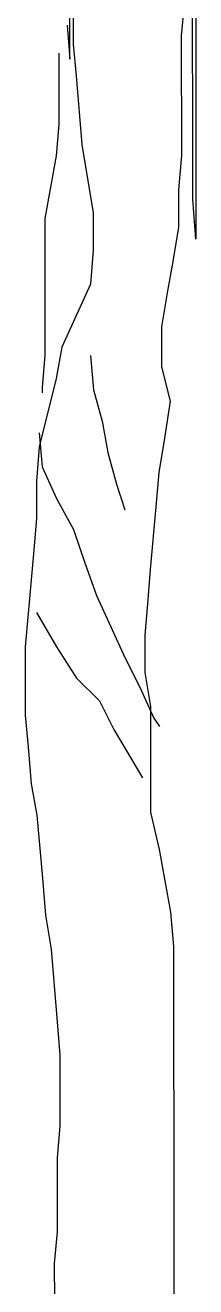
# Model space of a CAD drawing. Extents: x -109 to 1815, y -14679 to 345.
# Drawn here: x -105.483 to -105.335, y -37.764 to -36.672 of the extents above; entities that cross this region are included whole.
import ezdxf

# ---------------------------------------------------------------- set-up
doc = ezdxf.new("R2010")
doc.units = 0
doc.header["$MEASUREMENT"] = 0
doc.layers.get('0').update_dxf_attribs({"linetype": 'CONTINUOUS'})
doc.layers.add('LINHA-TELHA-VISTA', color=1, linetype='CONTINUOUS')

# ---------------------------------------------------------------- blocks, each defined once
blk = doc.blocks.new('arv-elev2')
for points in [[(50, 782), (49.6, 1278.7), (47.1, 1308.4), (37.2, 1362.7), (29.7, 1394.9), (29.6, 1486.3), (24.7, 1515.9), (24.6, 1548.1), (27.1, 1575.3), (29.5, 1604.9), (34.4, 1659.3), (36.9, 1688.9), (41.8, 1718.6), (46.7, 1750.7), (39.2, 1780.4), (39.2, 1815), (44.1, 1844.6), (49, 1871.8), (54, 1901.5), (53.9, 1933.6), (56.4, 1963.3), (56.3, 2067.1), (58.7, 2094.2)], [(68.5, 2183.2), (68.5, 1891.1), (66, 1925.7), (65.8, 2143.1)], [(-42.9, 2076.3), (-40.4, 2046.7), (-40.1, 2118.9)], [(-37.7, 2091.7), (-37.6, 2059.6), (-35.1, 2032.4), (-30.1, 1973.1), (-20.2, 1913.8), (-20.2, 1881.6), (-22.6, 1852), (-47.3, 1797.6), (-52.2, 1770.4), (-67, 1711.1), (-69.4, 1681.4), (-69.4, 1649.3), (-71.8, 1622.1), (-74.3, 1592.5), (-79.2, 1538.1), (-79.1, 1478.8), (-76.6, 1451.6), (-74.1, 1419.5), (-69.1, 1392.3), (-64.1, 1337.9), (-61.6, 1305.8), (-56.7, 1276.2), (-51.7, 1216.9), (-49.2, 1184.7), (-49.1, 1123), (-51.6, 1095.8), (-51.5, 1031.5), (-54, 1004.3), (-53.9, 972.2)], [(-50, 2052.1), (-49.9, 1990.4), (-52.4, 1963.2), (-62.2, 1908.8), (-62.1, 1790.2), (-64.5, 1763), (-64.5, 1758)], [(-22.5, 1790.2), (-20, 1760.6), (-12.6, 1733.4), (-7.6, 1706.2), (-0.2, 1679), (7.2, 1656.8)], [(-67, 1723.4), (-64.5, 1693.8), (-52.1, 1666.6), (-37.2, 1639.5), (-27.3, 1609.8), (-17.4, 1582.6), (7.3, 1528.3), (19.7, 1503.6), (32.1, 1476.4), (37.1, 1469)], [(-69.3, 1567.8), (-52, 1538.1), (-34.6, 1510.9), (-14.9, 1491.2), (-2.5, 1466.5), (12.4, 1441.8), (22.3, 1424.5)]]:
    blk.add_lwpolyline(points)

msp = doc.modelspace()

# ---------------------------------------------------------------- block references
at = {"layer": 'LINHA-TELHA-VISTA', "xscale": 0.001, "yscale": 0.001, "zscale": 0.001}
msp.add_blockref('arv-elev2', (-105.4038, -38.7478), dxfattribs=at)

doc.saveas('drawing.dxf')
